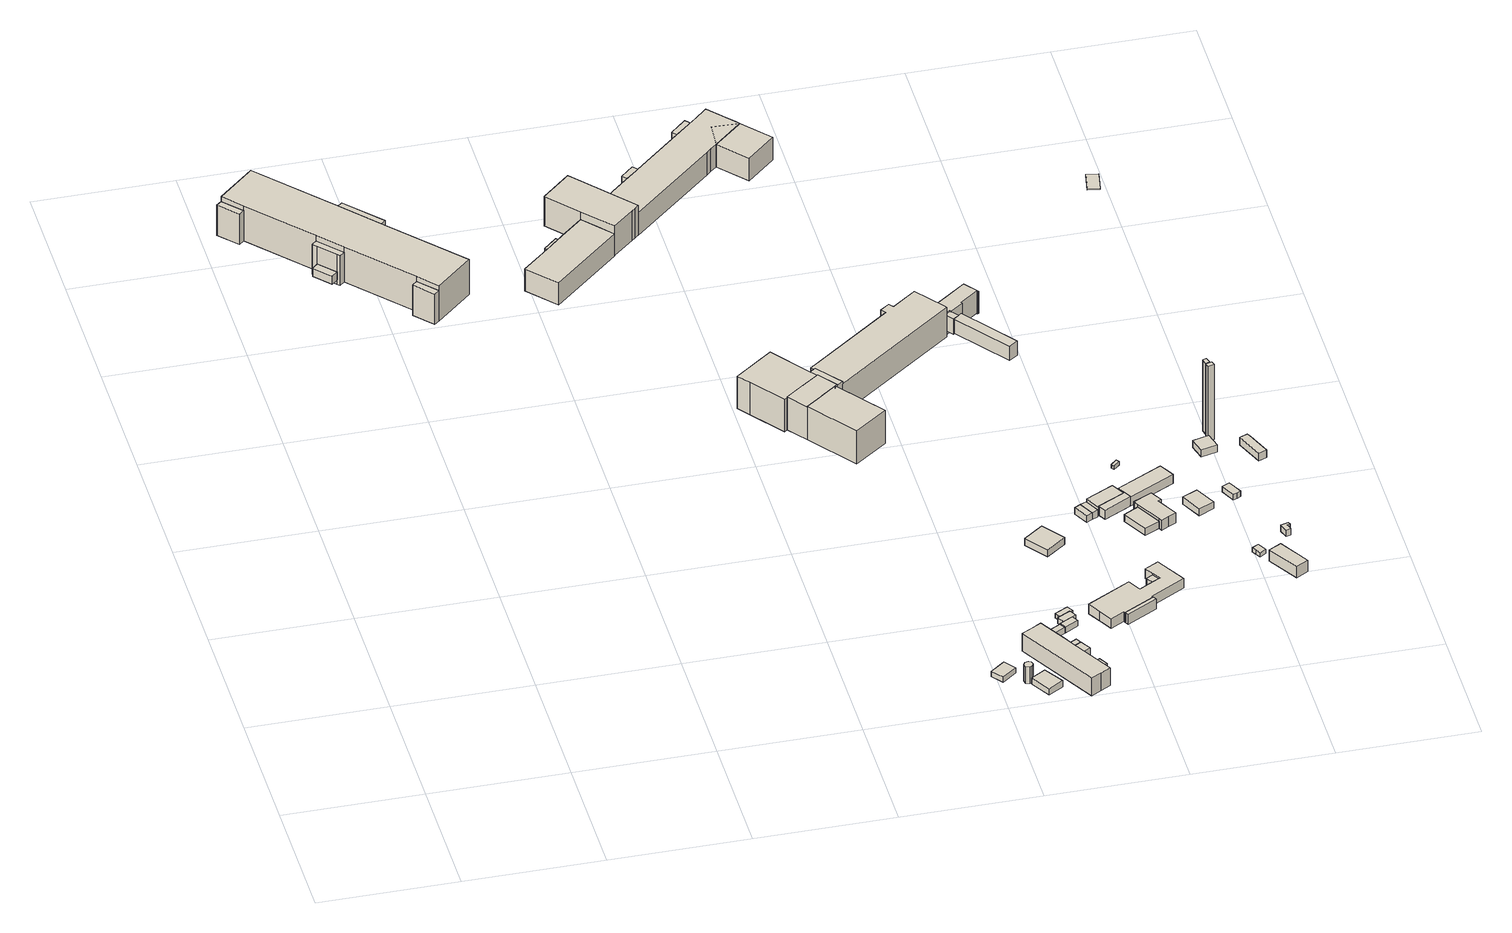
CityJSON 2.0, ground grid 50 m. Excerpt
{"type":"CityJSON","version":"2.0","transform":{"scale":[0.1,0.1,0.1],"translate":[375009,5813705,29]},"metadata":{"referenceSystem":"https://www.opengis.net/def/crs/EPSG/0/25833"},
"CityObjects":{
"building1":{"type":"Building","attributes":{"Gemeindeschluessel":"11000005","BezugspunktDach":"2200","function":"51009_1610","measuredHeight":3.37,"storeysAboveGround":0},"address":[{"country":"Germany","locality":"Berlin"}],"geometry":[{"type":"Solid","lod":"1","boundaries":[[[[0,1,2,3]],[[4,5,6,7]],[[4,7,3,2]],[[5,4,2,1]],[[6,5,1,0]],[[7,6,0,3]]]]}]},
"building2":{"type":"Building","attributes":{"name":"Haus 13","Gemeindeschluessel":"11000005","function":"31001_3051"},"address":[{"country":"Germany","locality":"Berlin","thoroughfareNumber":"221 (12)","thoroughfareName":"Kladower Damm"}],"children":["building2-1","building2-2","building2-3","building2-4","building2-5"]},
"building2-1":{"type":"BuildingPart","attributes":{"BezugspunktDach":"2200","measuredHeight":16.74,"storeysAboveGround":2},"parents":["building2"],"geometry":[{"type":"MultiSurface","lod":"1","boundaries":[[[8,9,10,11,12,13,14,15,16,17]],[[18,19,20,21,22,23,24,25,26,27]],[[18,27,17,16]],[[19,18,16,15]],[[21,20,14,13]],[[22,21,13,12]],[[28,29,12,11]],[[24,23,11,10]],[[25,30,31,24,10,9]],[[26,25,9,8]],[[32,33,8,17]],[[20,19,34,15,14]],[[23,22,29,28]],[[24,31,30,25]],[[27,26,33,32]]]}]},
"building2-2":{"type":"BuildingPart","attributes":{"BezugspunktDach":"2200","measuredHeight":12.63,"storeysAboveGround":2},"parents":["building2"],"geometry":[{"type":"Solid","lod":"1","boundaries":[[[[35,29,28,36]],[[23,22,37,38]],[[23,38,36,28]],[[37,22,29,35]],[[38,37,35,36]],[[22,23,28,29]]]]}]},
"building2-3":{"type":"BuildingPart","attributes":{"BezugspunktDach":"2200","measuredHeight":12.63,"storeysAboveGround":2},"parents":["building2"],"geometry":[{"type":"Solid","lod":"1","boundaries":[[[[39,33,32,40]],[[27,26,41,42]],[[27,42,40,32]],[[41,26,33,39]],[[42,41,39,40]],[[33,26,27,32]]]]}]},
"building2-4":{"type":"BuildingPart","attributes":{"BezugspunktDach":"2200","measuredHeight":14.76,"storeysAboveGround":2},"parents":["building2"],"geometry":[{"type":"MultiSurface","lod":"1","boundaries":[[[43,44,45,46]],[[47,48,20,19]],[[47,19,46,45]],[[48,47,45,44]],[[20,48,44,43]],[[15,14,43,46]],[[19,49,20,50,14,15]]]}]},
"building2-5":{"type":"BuildingPart","attributes":{"BezugspunktDach":"2200","measuredHeight":12.44,"storeysAboveGround":2},"parents":["building2"],"geometry":[{"type":"MultiSurface","lod":"1","boundaries":[[[51,52,53,31,30,54]],[[25,24,55,56,57,58]],[[25,58,54,30]],[[55,24,31,53]],[[56,55,53,52]],[[57,56,52,51]],[[58,57,51,54]],[[59,24,25,60,30,31]]]}]},
"building3":{"type":"Building","attributes":{"Gemeindeschluessel":"11000005","BezugspunktDach":"2200","function":"31001_1010","measuredHeight":2.24,"storeysAboveGround":1},"address":[{"country":"Germany","locality":"Berlin","thoroughfareNumber":"217J (2)","thoroughfareName":"Kladower Damm"}],"geometry":[{"type":"Solid","lod":"1","boundaries":[[[[61,62,63,64]],[[65,66,67,68]],[[65,68,64,63]],[[66,65,63,62]],[[67,66,62,61]],[[68,67,61,64]]]]}]},
"building4":{"type":"Building","attributes":{"Gemeindeschluessel":"11000005","BezugspunktDach":"2200","function":"31001_1000","measuredHeight":6.86,"storeysAboveGround":1},"address":[{"country":"Germany","locality":"Berlin","thoroughfareNumber":"217J (1)","thoroughfareName":"Kladower Damm"}],"geometry":[{"type":"Solid","lod":"1","boundaries":[[[[69,70,71,72,73,74,75,76]],[[77,78,79,80,81,82,83,84]],[[77,84,76,75]],[[78,77,75,74]],[[79,78,74,73]],[[80,79,73,72]],[[81,80,72,71]],[[82,81,71,70]],[[83,82,70,69]],[[84,83,69,76]]]]}]},
"building5":{"type":"Building","attributes":{"Gemeindeschluessel":"11000005","BezugspunktDach":"2200","function":"31001_1010","measuredHeight":2.54,"storeysAboveGround":1},"address":[{"country":"Germany","locality":"Berlin","thoroughfareNumber":"217J","thoroughfareName":"Kladower Damm"}],"geometry":[{"type":"Solid","lod":"1","boundaries":[[[[85,86,87,88]],[[89,90,91,92]],[[89,92,88,87]],[[90,89,87,86]],[[91,90,86,85]],[[92,91,85,88]]]]}]},
"building6":{"type":"Building","attributes":{"name":"Haus 28","Gemeindeschluessel":"11000005","function":"31001_3051"},"address":[{"country":"Germany","locality":"Berlin","thoroughfareNumber":"221 (16)","thoroughfareName":"Kladower Damm"}],"children":["building6-1","building6-2","building6-3","building6-4","building6-5","building6-6"]},
"building6-1":{"type":"BuildingPart","attributes":{"BezugspunktDach":"2200","measuredHeight":12.3,"storeysAboveGround":2},"parents":["building6"],"geometry":[{"type":"MultiSurface","lod":"1","boundaries":[[[93,94,95,96,97,98,99,100]],[[101,102,103,104,105,106,107,108]],[[101,108,100,99]],[[102,101,99,98]],[[103,109,110,111,98,97]],[[104,103,97,96]],[[105,104,96,95]],[[106,105,95,94]],[[112,113,114,94,93]],[[108,107,93,100]],[[115,110,109,103]],[[102,111,110,115]],[[107,116,113,112]],[[116,106,114,113]]]}]},
"building6-2":{"type":"BuildingPart","attributes":{"BezugspunktDach":"2200","measuredHeight":11.2,"storeysAboveGround":2},"parents":["building6"],"geometry":[{"type":"MultiSurface","lod":"1","boundaries":[[[117,114,113,112,118,119,120]],[[121,122,123,124,125,126,127]],[[121,127,120,119]],[[128,129,121,119,118]],[[123,122,118,112]],[[124,123,107,116]],[[125,124,113,116,106,114]],[[126,125,114,117]],[[127,126,117,120]],[[122,121,129,128]],[[116,107,112,113]],[[114,106,116,113]]]}]},
"building6-3":{"type":"BuildingPart","attributes":{"BezugspunktDach":"2200","measuredHeight":7.35,"storeysAboveGround":2},"parents":["building6"],"geometry":[{"type":"Solid","lod":"1","boundaries":[[[[129,128,130,131]],[[132,122,121,133]],[[132,133,131,130]],[[122,132,130,128]],[[133,121,129,131]],[[121,122,128,129]]]]}]},
"building6-4":{"type":"BuildingPart","attributes":{"BezugspunktDach":"2200","measuredHeight":11.34,"storeysAboveGround":2},"parents":["building6"],"geometry":[{"type":"MultiSurface","lod":"1","boundaries":[[[110,109,134,135,136,137,138,139,140,141,142,143,144,145,111]],[[146,147,148,149,150,151,152,153,154,155,156,157,158,159,160]],[[146,160,111,145]],[[147,146,145,144]],[[148,147,144,143]],[[149,148,143,142]],[[150,161,162,142,141]],[[151,150,141,140]],[[152,151,140,139]],[[153,152,139,138]],[[154,153,138,137]],[[155,154,137,136]],[[156,155,136,135]],[[157,156,135,134]],[[158,157,134,109]],[[159,158,103,115]],[[160,159,110,115,102,163]],[[149,162,161,150]],[[115,103,109,110]],[[163,102,115,110,111]]]}]},
"building6-5":{"type":"BuildingPart","attributes":{"BezugspunktDach":"2200","measuredHeight":11.32,"storeysAboveGround":2},"parents":["building6"],"geometry":[{"type":"Solid","lod":"1","boundaries":[[[[164,165,166,137,167,136]],[[168,154,169,170,171,155]],[[168,155,136,167]],[[154,168,167,137]],[[169,154,137,166]],[[170,169,166,165]],[[171,170,165,164]],[[155,171,164,136]]]]}]},
"building6-6":{"type":"BuildingPart","attributes":{"BezugspunktDach":"2200","measuredHeight":7.71,"storeysAboveGround":2},"parents":["building6"],"geometry":[{"type":"Solid","lod":"1","boundaries":[[[[162,161,172,173,174]],[[175,176,150,149,177]],[[175,177,174,173]],[[176,175,173,172]],[[150,176,172,161]],[[177,149,162,174]],[[149,150,161,162]]]]}]},
"building7":{"type":"Building","attributes":{"Gemeindeschluessel":"11000005","BezugspunktDach":"2200","function":"51009_1610","measuredHeight":4.97,"storeysAboveGround":0},"address":[{"country":"Germany","locality":"Berlin"}],"geometry":[{"type":"Solid","lod":"1","boundaries":[[[[178,179,180,181]],[[182,183,184,185]],[[182,185,181,180]],[[183,182,180,179]],[[184,183,179,178]],[[185,184,178,181]]]]}]},
"building8":{"type":"Building","attributes":{"Gemeindeschluessel":"11000005","function":"31001_2444"},"address":[{"country":"Germany","locality":"Berlin","thoroughfareNumber":"217H (1)","thoroughfareName":"Kladower Damm"}],"children":["building8-1","building8-2"]},
"building8-1":{"type":"BuildingPart","attributes":{"BezugspunktDach":"2200","measuredHeight":9.47,"storeysAboveGround":1},"parents":["building8"],"geometry":[{"type":"MultiSurface","lod":"1","boundaries":[[[186,187,188,189,190,191,192,193]],[[194,195,196,197,198,199,200,201]],[[194,201,193,192]],[[195,194,192,191]],[[196,195,191,190]],[[197,196,190,189]],[[198,202,203,204,205,197,189,188]],[[199,198,188,187]],[[200,199,187,186]],[[201,200,186,193]],[[205,204,203,202]]]}]},
"building8-2":{"type":"BuildingPart","attributes":{"BezugspunktDach":"2200","measuredHeight":5.27,"storeysAboveGround":1},"parents":["building8"],"geometry":[{"type":"Solid","lod":"1","boundaries":[[[[203,206,207,204]],[[208,209,202,205]],[[208,205,204,207]],[[209,208,207,206]],[[202,209,206,203]],[[205,202,203,204]]]]}]},
"building9":{"type":"Building","attributes":{"Gemeindeschluessel":"11000005","BezugspunktDach":"2200","function":"31001_3200","measuredHeight":3.48,"storeysAboveGround":1},"address":[{"country":"Germany","locality":"Berlin","thoroughfareNumber":"217H (2)","thoroughfareName":"Kladower Damm"}],"geometry":[{"type":"Solid","lod":"1","boundaries":[[[[210,211,212,213]],[[214,215,216,217]],[[214,217,213,212]],[[215,214,212,211]],[[216,215,211,210]],[[217,216,210,213]]]]}]},
"building10":{"type":"Building","attributes":{"Gemeindeschluessel":"11000005","BezugspunktDach":"2200","function":"31001_3200","measuredHeight":2.39,"storeysAboveGround":1},"address":[{"country":"Germany","locality":"Berlin","thoroughfareNumber":"217H (17)","thoroughfareName":"Kladower Damm"}],"geometry":[{"type":"Solid","lod":"1","boundaries":[[[[218,219,220,221]],[[222,223,224,225]],[[222,225,221,220]],[[223,222,220,219]],[[224,223,219,218]],[[225,224,218,221]]]]}]},
"building11":{"type":"Building","attributes":{"Gemeindeschluessel":"11000005","BezugspunktDach":"2200","function":"51009_1610","measuredHeight":5.88,"storeysAboveGround":0},"address":[{"country":"Germany","locality":"Berlin"}],"geometry":[{"type":"Solid","lod":"1","boundaries":[[[[204,207,226,227]],[[228,229,230,231]],[[228,231,227,226]],[[229,228,226,207]],[[230,229,207,204]],[[231,230,204,227]]]]}]},
"building12":{"type":"Building","attributes":{"Gemeindeschluessel":"11000005","BezugspunktDach":"2200","function":"31001_2440","measuredHeight":2.45,"storeysAboveGround":1},"address":[{"country":"Germany","locality":"Berlin","thoroughfareNumber":"217H (3)","thoroughfareName":"Kladower Damm"}],"geometry":[{"type":"Solid","lod":"1","boundaries":[[[[232,233,234,235]],[[236,237,238,239]],[[236,239,235,234]],[[237,236,234,233]],[[238,237,233,232]],[[239,238,232,235]]]]}]},
"building13":{"type":"Building","attributes":{"name":"Haus 14","Gemeindeschluessel":"11000005","function":"31001_3051"},"address":[{"country":"Germany","locality":"Berlin","thoroughfareNumber":"221 (13)","thoroughfareName":"Kladower Damm"}],"children":["building13-1","building13-2","building13-3","building13-4","building13-5","building13-6"]},
"building13-1":{"type":"BuildingPart","attributes":{"BezugspunktDach":"2200","measuredHeight":14.84,"storeysAboveGround":2},"parents":["building13"],"geometry":[{"type":"MultiSurface","lod":"1","boundaries":[[[240,241,242,243,244,245,246,247,248,249,250,251,252,253,254]],[[255,256,257,258,259,260,261,262,263,264,265,266,267,268,269]],[[255,269,254,253]],[[256,255,253,252]],[[257,256,252,251]],[[258,257,251,250]],[[259,258,250,249]],[[260,259,249,248]],[[261,260,248,247]],[[262,261,247,246]],[[263,262,246,245]],[[270,271,263,245,244]],[[265,264,244,243]],[[266,265,243,242]],[[269,268,240,254]],[[264,263,271,270]],[[267,272,273,241]],[[266,242,273,272]],[[267,241,240,268]]]}]},
"building13-2":{"type":"BuildingPart","attributes":{"BezugspunktDach":"2200","measuredHeight":14.89,"storeysAboveGround":2},"parents":["building13"],"geometry":[{"type":"MultiSurface","lod":"1","boundaries":[[[274,275,276,277,278,279]],[[268,272,266,280,281,282]],[[268,282,279,278]],[[273,241,240,268,278,277]],[[267,272,268,267,283]],[[242,273,277,276]],[[280,266,276,275]],[[272,267,241,273]],[[283,267,268,240,241]],[[266,272,273,242]],[[281,280,275,274]],[[281,274,284,285]],[[282,285,284,279]]]}]},
"building13-3":{"type":"BuildingPart","attributes":{"BezugspunktDach":"2200","measuredHeight":15.76,"storeysAboveGround":2},"parents":["building13"],"geometry":[{"type":"MultiSurface","lod":"1","boundaries":[[[286,287,288,289,290,291,292]],[[293,285,280,294,295,296,297]],[[298,299,300,297,292,291]],[[301,302,298,293,291,290]],[[275,274,284,290,289]],[[294,280,289,288]],[[297,296,286,292]],[[293,303,299,298]],[[303,297,300,299]],[[285,304,293,298,302,301]],[[280,281,274,275]],[[281,305,285,284,274]],[[295,294,288,287]],[[296,306,307,308,286,309]],[[295,287,308,307]]]}]},
"building13-4":{"type":"BuildingPart","attributes":{"BezugspunktDach":"2200","measuredHeight":15.82,"storeysAboveGround":2},"parents":["building13"],"geometry":[{"type":"MultiSurface","lod":"1","boundaries":[[[310,311,300,299,302,312,313,314]],[[315,282,285,303,297,316,317,318]],[[315,318,314,313]],[[282,315,313,312]],[[285,284,279,282,312,302]],[[316,297,300,311]],[[317,316,311,310]],[[318,317,310,314]],[[282,279,284,285]],[[303,293,298,299]],[[285,302,298,319,293]],[[297,303,299,300]]]}]},
"building13-5":{"type":"BuildingPart","attributes":{"BezugspunktDach":"2200","measuredHeight":15.91,"storeysAboveGround":2},"parents":["building13"],"geometry":[{"type":"MultiSurface","lod":"1","boundaries":[[[320,321,322,323,324]],[[307,294,325,326,296]],[[308,286,296,324,323]],[[294,288,287,308,323,322]],[[325,294,322,321]],[[326,325,321,320]],[[296,326,320,324]],[[307,296,286,308]],[[288,294,295,287]],[[307,308,287,295]]]}]},
"building13-6":{"type":"BuildingPart","attributes":{"BezugspunktDach":"2200","measuredHeight":9.18,"storeysAboveGround":2},"parents":["building13"],"geometry":[{"type":"Solid","lod":"1","boundaries":[[[[270,327,328,329,330,331,332,333,334,335,336,337,271]],[[338,339,340,341,342,343,344,345,346,347,348,264,263]],[[338,263,271,337]],[[339,338,337,336]],[[340,339,336,335]],[[341,340,335,334]],[[342,341,334,333]],[[343,342,333,332]],[[344,343,332,331]],[[345,344,331,330]],[[346,345,330,329]],[[347,346,329,328]],[[348,347,328,327]],[[264,348,327,270]],[[263,264,270,271]]]]}]},
"building14":{"type":"Building","attributes":{"Gemeindeschluessel":"11000005","BezugspunktDach":"2200","function":"31001_2463","measuredHeight":2.44,"storeysAboveGround":1},"address":[{"country":"Germany","locality":"Berlin","thoroughfareNumber":"217H (4)","thoroughfareName":"Kladower Damm"}],"geometry":[{"type":"Solid","lod":"1","boundaries":[[[[349,350,351,352,353]],[[354,355,356,357,358]],[[354,358,353,352]],[[355,354,352,351]],[[356,355,351,350]],[[357,356,350,349]],[[358,357,349,353]]]]}]},
"building15":{"type":"Building","attributes":{"Gemeindeschluessel":"11000005","BezugspunktDach":"2200","function":"31001_2463","measuredHeight":2.36,"storeysAboveGround":1},"address":[{"country":"Germany","locality":"Berlin","thoroughfareNumber":"217H (5)","thoroughfareName":"Kladower Damm"}],"geometry":[{"type":"Solid","lod":"1","boundaries":[[[[352,351,359,360,361,362]],[[363,364,365,366,367,368]],[[363,368,362,361]],[[364,363,361,360]],[[365,364,360,359]],[[366,365,359,351]],[[367,366,351,352]],[[368,367,352,362]]]]}]},
"building16":{"type":"Building","attributes":{"Gemeindeschluessel":"11000005","BezugspunktDach":"2200","function":"31001_2463","measuredHeight":2.59,"storeysAboveGround":1},"address":[{"country":"Germany","locality":"Berlin","thoroughfareNumber":"217H (6)","thoroughfareName":"Kladower Damm"}],"geometry":[{"type":"Solid","lod":"1","boundaries":[[[[369,370,371,372,373,374,375]],[[376,377,378,379,380,381,382]],[[376,382,375,374]],[[377,376,374,373]],[[378,377,373,372]],[[379,378,372,371]],[[380,379,371,370]],[[381,380,370,369]],[[382,381,369,375]]]]}]},
"building17":{"type":"Building","attributes":{"Gemeindeschluessel":"11000005","BezugspunktDach":"2200","function":"31001_2463","measuredHeight":2.93,"storeysAboveGround":1},"address":[{"country":"Germany","locality":"Berlin","thoroughfareNumber":"217H (7)","thoroughfareName":"Kladower Damm"}],"geometry":[{"type":"Solid","lod":"1","boundaries":[[[[383,384,385,386]],[[387,388,389,390]],[[387,390,386,385]],[[388,387,385,384]],[[389,388,384,383]],[[390,389,383,386]]]]}]},
"building18":{"type":"Building","attributes":{"Gemeindeschluessel":"11000005","BezugspunktDach":"2200","function":"51009_1610","measuredHeight":4.15,"storeysAboveGround":0},"address":[{"country":"Germany","locality":"Berlin"}],"geometry":[{"type":"Solid","lod":"1","boundaries":[[[[391,392,393,394]],[[395,396,397,398]],[[395,398,394,393]],[[396,395,393,392]],[[397,396,392,391]],[[398,397,391,394]]]]}]},
"building19":{"type":"Building","attributes":{"name":"Deutsch-Britischer Yacht Club gggg","Gemeindeschluessel":"11000005","BezugspunktDach":"2200","function":"31001_2080","measuredHeight":3.94,"storeysAboveGround":1},"address":[{"country":"Germany","locality":"Berlin","thoroughfareNumber":"217H","thoroughfareName":"Kladower Damm"}],"geometry":[{"type":"Solid","lod":"1","boundaries":[[[[399,400,401,402,403,404,405,406,407,408,409,410,411,412,413,414]],[[415,416,417,418,419,420,421,422,423,424,395,398,425,426,427,428]],[[415,428,414,413]],[[416,415,413,412]],[[417,416,412,411]],[[418,417,411,410]],[[419,418,410,409]],[[420,419,409,408]],[[421,420,408,407]],[[422,421,407,406]],[[423,422,406,405]],[[424,423,405,404]],[[395,424,404,403]],[[398,395,403,402]],[[425,398,402,401]],[[426,425,401,400]],[[427,426,400,399]],[[428,427,399,414]]]]}]},
"building20":{"type":"Building","attributes":{"Gemeindeschluessel":"11000005","BezugspunktDach":"2200","function":"31001_3200","measuredHeight":2.72,"storeysAboveGround":1},"address":[{"country":"Germany","locality":"Berlin","thoroughfareNumber":"217H (8)","thoroughfareName":"Kladower Damm"}],"geometry":[{"type":"Solid","lod":"1","boundaries":[[[[429,430,431,432]],[[433,434,435,436]],[[433,436,432,431]],[[434,433,431,430]],[[435,434,430,429]],[[436,435,429,432]]]]}]},
"building21":{"type":"Building","attributes":{"Gemeindeschluessel":"11000005","BezugspunktDach":"2200","function":"31001_3200","measuredHeight":3.71,"storeysAboveGround":1},"address":[{"country":"Germany","locality":"Berlin","thoroughfareNumber":"217H (16)","thoroughfareName":"Kladower Damm"}],"geometry":[{"type":"Solid","lod":"1","boundaries":[[[[437,438,439,440]],[[441,442,443,444]],[[441,444,440,439]],[[442,441,439,438]],[[443,442,438,437]],[[444,443,437,440]]]]}]},
"building22":{"type":"Building","attributes":{"Gemeindeschluessel":"11000005","BezugspunktDach":"2200","function":"51009_1610","measuredHeight":6.61,"storeysAboveGround":0},"address":[{"country":"Germany","locality":"Berlin"}],"geometry":[{"type":"Solid","lod":"1","boundaries":[[[[445,446,447,448,449,450]],[[451,452,453,454,455,456]],[[451,456,450,449]],[[452,451,449,448]],[[453,452,448,447]],[[454,453,447,446]],[[455,454,446,445]],[[456,455,445,450]]]]}]},
"building23":{"type":"Building","attributes":{"Gemeindeschluessel":"11000005","BezugspunktDach":"2200","function":"31001_3200","measuredHeight":2.84,"storeysAboveGround":1},"address":[{"country":"Germany","locality":"Berlin","thoroughfareNumber":"217H (18)","thoroughfareName":"Kladower Damm"}],"geometry":[{"type":"Solid","lod":"1","boundaries":[[[[430,457,458,431]],[[459,460,461,462]],[[459,462,431,458]],[[460,459,458,457]],[[461,460,457,430]],[[462,461,430,431]]]]}]},
"building24":{"type":"Building","attributes":{"Gemeindeschluessel":"11000005","BezugspunktDach":"2200","function":"31001_3051","measuredHeight":5.92,"storeysAboveGround":2},"address":[{"country":"Germany","locality":"Berlin","thoroughfareNumber":"221 (27)","thoroughfareName":"Kladower Damm"}],"geometry":[{"type":"Solid","lod":"1","boundaries":[[[[463,464,465,447,446]],[[466,467,468,469,470]],[[466,470,446,447]],[[467,466,447,465]],[[468,467,465,464]],[[469,468,464,463]],[[470,469,463,446]]]]}]},
"building25":{"type":"Building","attributes":{"Gemeindeschluessel":"11000005","BezugspunktDach":"2200","function":"31001_2440","measuredHeight":4.41,"storeysAboveGround":1},"address":[{"country":"Germany","locality":"Berlin","thoroughfareNumber":"217H (9)","thoroughfareName":"Kladower Damm"}],"geometry":[{"type":"Solid","lod":"1","boundaries":[[[[471,472,473,474]],[[475,476,477,478]],[[475,478,474,473]],[[476,475,473,472]],[[477,476,472,471]],[[478,477,471,474]]]]}]},
"building26":{"type":"Building","attributes":{"Gemeindeschluessel":"11000005","BezugspunktDach":"2200","function":"31001_2440","measuredHeight":2.88,"storeysAboveGround":1},"address":[{"country":"Germany","locality":"Berlin","thoroughfareNumber":"217H (10)","thoroughfareName":"Kladower Damm"}],"geometry":[{"type":"Solid","lod":"1","boundaries":[[[[479,480,481,482]],[[483,484,485,486]],[[483,486,482,481]],[[484,483,481,480]],[[485,484,480,479]],[[486,485,479,482]]]]}]},
"building27":{"type":"Building","attributes":{"Gemeindeschluessel":"11000005","function":"51009_1610"},"address":[{"country":"Germany","locality":"Berlin"}],"children":["building27-1","building27-2"]},
"building27-1":{"type":"BuildingPart","attributes":{"BezugspunktDach":"2200","measuredHeight":4.29,"storeysAboveGround":0},"parents":["building27"],"geometry":[{"type":"MultiSurface","lod":"1","boundaries":[[[487,488,489,490,491,492]],[[493,494,495,496,497,498]],[[493,498,492,491]],[[494,493,491,490]],[[495,494,490,489]],[[496,495,489,488]],[[497,496,499,500,487]],[[498,497,487,492]],[[488,500,499,496]]]}]},
"building27-2":{"type":"BuildingPart","attributes":{"BezugspunktDach":"2200","measuredHeight":4.39,"storeysAboveGround":0},"parents":["building27"],"geometry":[{"type":"MultiSurface","lod":"1","boundaries":[[[501,502,503,504]],[[499,496,505,506]],[[499,506,504,503]],[[496,488,500,503,502]],[[505,496,502,501]],[[506,505,501,504]],[[499,500,488,496]]]}]},
"building28":{"type":"Building","attributes":{"Gemeindeschluessel":"11000005","BezugspunktDach":"2200","function":"31001_2440","measuredHeight":4.72,"storeysAboveGround":1},"address":[{"country":"Germany","locality":"Berlin","thoroughfareNumber":"217H (11)","thoroughfareName":"Kladower Damm"}],"geometry":[{"type":"Solid","lod":"1","boundaries":[[[[507,508,509,510,511,512,513,514,515,516]],[[517,518,519,520,521,522,523,524,525,526]],[[517,526,516,515]],[[518,517,515,514]],[[519,518,514,513]],[[520,519,513,512]],[[521,520,512,511]],[[522,521,511,510]],[[523,522,510,509]],[[524,523,509,508]],[[525,524,508,507]],[[526,525,507,516]]]]}]},
"building29":{"type":"Building","attributes":{"Gemeindeschluessel":"11000005","BezugspunktDach":"2200","function":"31001_2523","measuredHeight":1.62,"storeysAboveGround":1},"address":[{"country":"Germany","locality":"Berlin","thoroughfareNumber":"217H (15)","thoroughfareName":"Kladower Damm"}],"geometry":[{"type":"Solid","lod":"1","boundaries":[[[[527,528,529,530]],[[531,532,533,534]],[[531,534,530,529]],[[532,531,529,528]],[[533,532,528,527]],[[534,533,527,530]]]]}]},
"building30":{"type":"Building","attributes":{"Gemeindeschluessel":"11000005","BezugspunktDach":"2200","function":"31001_2440","measuredHeight":2.87,"storeysAboveGround":1},"address":[{"country":"Germany","locality":"Berlin","thoroughfareNumber":"217H (12)","thoroughfareName":"Kladower Damm"}],"geometry":[{"type":"Solid","lod":"1","boundaries":[[[[535,536,537,538]],[[539,540,541,542]],[[539,542,538,537]],[[540,539,537,536]],[[541,540,536,535]],[[542,541,535,538]]]]}]},
"building31":{"type":"Building","attributes":{"Gemeindeschluessel":"11000005","BezugspunktDach":"2200","function":"51009_1611","measuredHeight":2.31,"storeysAboveGround":0},"address":[{"country":"Germany","locality":"Berlin"}],"geometry":[{"type":"Solid","lod":"1","boundaries":[[[[543,544,545,546,547,548]],[[549,550,551,552,553,554]],[[549,554,548,547]],[[550,549,547,546]],[[551,550,546,545]],[[552,551,545,544]],[[553,552,544,543]],[[554,553,543,548]]]]}]},
"building32":{"type":"Building","attributes":{"Gemeindeschluessel":"11000005","BezugspunktDach":"2200","function":"31001_1310","measuredHeight":4.63,"storeysAboveGround":1},"address":[{"country":"Germany","locality":"Berlin","thoroughfareNumber":"217H (14)","thoroughfareName":"Kladower Damm"}],"geometry":[{"type":"Solid","lod":"1","boundaries":[[[[555,556,557,558]],[[559,560,561,562]],[[559,562,558,557]],[[560,559,557,556]],[[561,560,556,555]],[[562,561,555,558]]]]}]},
"building33":{"type":"Building","attributes":{"Gemeindeschluessel":"11000005","BezugspunktDach":"2200","function":"51009_1611","measuredHeight":2.66,"storeysAboveGround":0},"address":[{"country":"Germany","locality":"Berlin"}],"geometry":[{"type":"Solid","lod":"1","boundaries":[[[[563,564,565,566,567]],[[568,569,570,571,572]],[[568,572,567,566]],[[569,568,566,565]],[[570,569,565,564]],[[571,570,564,563]],[[572,571,563,567]]]]}]},
"building34":{"type":"Building","attributes":{"Gemeindeschluessel":"11000005","BezugspunktDach":"2200","function":"31001_1312","measuredHeight":3.79,"storeysAboveGround":1},"address":[{"country":"Germany","locality":"Berlin","thoroughfareNumber":"217G","thoroughfareName":"Kladower Damm"}],"geometry":[{"type":"Solid","lod":"1","boundaries":[[[[573,574,575,576]],[[577,578,579,580]],[[577,580,576,575]],[[578,577,575,574]],[[579,578,574,573]],[[580,579,573,576]]]]}]},
"building35":{"type":"Building","attributes":{"Gemeindeschluessel":"11000005","BezugspunktDach":"2200","function":"51009_1610","measuredHeight":2.57,"storeysAboveGround":0},"address":[{"country":"Germany","locality":"Berlin"}],"geometry":[{"type":"Solid","lod":"1","boundaries":[[[[581,582,583,584,585,586]],[[587,588,589,590,591,592]],[[587,592,586,585]],[[588,587,585,584]],[[589,588,584,583]],[[590,589,583,582]],[[591,590,582,581]],[[592,591,581,586]]]]}]},
"building36":{"type":"Building","attributes":{"Gemeindeschluessel":"11000005","BezugspunktDach":"2200","function":"31001_1000","measuredHeight":31.27,"storeysAboveGround":1},"address":[{"country":"Germany","locality":"Berlin","thoroughfareNumber":"217G (2)","thoroughfareName":"Kladower Damm"}],"geometry":[{"type":"Solid","lod":"1","boundaries":[[[[593,594,595,596]],[[597,598,599,600]],[[597,600,596,595]],[[598,597,595,594]],[[599,598,594,593]],[[600,599,593,596]]]]}]},
"building37":{"type":"Building","attributes":{"Gemeindeschluessel":"11000005","BezugspunktDach":"2200","function":"31001_1000","measuredHeight":29.59,"storeysAboveGround":1},"address":[{"country":"Germany","locality":"Berlin","thoroughfareNumber":"217G (1)","thoroughfareName":"Kladower Damm"}],"geometry":[{"type":"Solid","lod":"1","boundaries":[[[[601,602,603,604]],[[605,606,607,608]],[[605,608,604,603]],[[606,605,603,602]],[[607,606,602,601]],[[608,607,601,604]]]]}]},
"building38":{"type":"Building","attributes":{"Gemeindeschluessel":"11000005","BezugspunktDach":"2200","function":"31001_1312","measuredHeight":3.06,"storeysAboveGround":1},"address":[{"country":"Germany","locality":"Berlin","thoroughfareNumber":"217E","thoroughfareName":"Kladower Damm"}],"geometry":[{"type":"Solid","lod":"1","boundaries":[[[[609,610,611,612,613,614]],[[615,616,617,618,619,620]],[[615,620,614,613]],[[616,615,613,612]],[[617,616,612,611]],[[618,617,611,610]],[[619,618,610,609]],[[620,619,609,614]]]]}]},
"building39":{"type":"Building","attributes":{"Gemeindeschluessel":"11000005","BezugspunktDach":"2200","function":"31001_1000","measuredHeight":0.368,"storeysAboveGround":1},"address":[{"country":"Germany","locality":"Berlin","thoroughfareNumber":"221 (37)","thoroughfareName":"Kladower Damm"}],"geometry":[{"type":"Solid","lod":"1","boundaries":[[[[621,622,623,624]],[[625,626,627,628]],[[625,628,624,623]],[[626,625,623,622]],[[627,626,622,621]],[[628,627,621,624]]]]}]}
},
"vertices":[
[307,2564,235],[328,2583,235],[275,2642,235],[254,2623,235],[275,2642,202],[328,2583,202],[307,2564,202],[254,2623,202],
[84,2891,330],[279,2674,330],[355,2590,330],[550,2374,330],[611,2306,330],[742,2423,330],[506,2684,330],[389,2815,330],[153,3076,330],[23,2958,330],[153,3076,184],[389,2815,184],[506,2684,184],[742,2423,184],[611,2306,184],[550,2374,184],[355,2590,184],[279,2674,184],[84,2891,184],[23,2958,184],[550,2374,310],[611,2306,310],[279,2674,308],[355,2590,308],[23,2958,310],[84,2891,310],[389,2815,258],
[592,2290,310],[532,2357,310],[592,2290,184],[532,2357,184],
[65,2874,310],[4,2942,310],[65,2874,184],[4,2942,184],
[506,2684,331],[521,2698,331],[404,2828,331],[389,2815,331],[404,2828,184],[521,2698,184],[445,2753,184],[506,2684,266],
[275,2642,308],[328,2583,308],[336,2574,308],[261,2658,308],[336,2574,184],[328,2583,184],[275,2642,184],[261,2658,184],[355,2590,290],[279,2674,268],
[2013,129,39],[2065,169,39],[2035,210,39],[1982,170,39],[2035,210,17],[2065,169,17],[2013,129,17],[1982,170,17],
[2085,110,83],[2100,105,83],[2108,109,83],[2114,120,83],[2110,132,83],[2100,137,83],[2088,134,83],[2082,125,83],[2088,134,14],[2100,137,14],[2110,132,14],[2114,120,14],[2108,109,14],[2100,105,14],[2085,110,14],[2082,125,14],
[2146,29,40],[2200,62,40],[2156,133,40],[2103,101,40],[2156,133,14],[2200,62,14],[2146,29,14],[2103,101,14],
[1174,2622,307],[1265,2518,307],[1342,2587,307],[1354,2598,307],[1368,2611,307],[1277,2715,307],[1179,2827,307],[1076,2734,307],[1179,2827,184],[1277,2715,184],[1368,2611,184],[1354,2598,184],[1342,2587,184],[1265,2518,184],[1174,2622,184],[1076,2734,184],[1368,2611,275],[1323,2663,275],[1277,2715,275],[1174,2622,275],[1219,2570,275],[1265,2518,275],[1323,2663,184],[1219,2570,184],
[1019,2297,275],[1088,2545,275],[1040,2501,275],[928,2401,275],[1040,2501,183],[1088,2545,183],[1174,2622,183],[1219,2570,183],[1265,2518,183],[1019,2297,183],[928,2401,183],[1088,2545,256],[1040,2501,256],
[1073,2563,256],[1024,2519,256],[1073,2563,183],[1024,2519,183],
[1671,2883,275],[1687,2898,275],[1710,2919,275],[1815,3013,275],[1803,3026,275],[1767,3067,275],[1723,3117,275],[1676,3074,275],[1617,3021,275],[1446,2867,275],[1399,2824,275],[1395,2821,275],[1395,2821,181],[1399,2824,181],[1446,2867,181],[1617,3021,181],[1676,3074,181],[1723,3117,181],[1767,3067,181],[1803,3026,181],[1815,3013,181],[1710,2919,181],[1687,2898,181],[1671,2883,181],[1368,2611,181],[1323,2663,181],[1277,2715,181],[1676,3074,250],[1617,3021,250],[1277,2715,245],
[1799,2818,275],[1903,2912,275],[1823,3003,275],[1717,3017,275],[1717,3017,181],[1823,3003,181],[1903,2912,181],[1799,2818,181],
[1647,3104,250],[1620,3079,250],[1590,3052,250],[1620,3079,181],[1647,3104,181],[1590,3052,181],
[1399,2824,249],[1446,2867,249],[1417,2898,249],[1370,2855,249],[1417,2898,199],[1446,2867,199],[1399,2824,199],[1370,2855,199],
[2285,1,80],[2322,22,80],[2359,42,80],[2262,214,80],[2254,228,80],[2192,337,80],[2156,317,80],[2119,297,80],[2156,317,6],[2192,337,6],[2254,228,6],[2262,214,6],[2359,42,6],[2322,22,6],[2285,1,6],[2119,297,6],[2287,169,6],[2287,169,59],[2265,208,59],[2265,208,6],
[2327,191,59],[2304,230,59],[2304,230,6],[2327,191,6],
[2257,238,42],[2278,250,42],[2249,303,42],[2227,291,42],[2249,303,14],[2278,250,14],[2257,238,14],[2227,291,14],
[2217,312,41],[2277,345,41],[2265,366,41],[2205,333,41],[2265,366,17],[2277,345,17],[2217,312,17],[2205,333,17],
[2293,250,59],[2254,228,59],[2293,250,14],[2304,230,14],[2265,208,14],[2254,228,14],
[2347,109,38],[2368,121,38],[2349,154,38],[2328,142,38],[2349,154,14],[2368,121,14],[2347,109,14],[2328,142,14],
[1725,1588,303],[1754,1549,303],[1796,1494,303],[2234,1824,303],[2230,1830,303],[2182,1893,303],[2149,1935,303],[2146,1933,303],[2062,1869,303],[2055,1879,303],[2049,1886,303],[2016,1861,303],[2029,1843,303],[1744,1628,303],[1713,1605,303],[1744,1628,180],[2029,1843,180],[2016,1861,180],[2049,1886,180],[2055,1879,180],[2062,1869,180],[2146,1933,180],[2149,1935,180],[2182,1893,180],[2230,1830,180],[2234,1824,180],[1796,1494,180],[1754,1549,180],[1725,1588,180],[1713,1605,180],[2230,1830,272],[2182,1893,272],[1760,1541,180],[1760,1541,303],
[1738,1524,312],[1773,1477,312],[1796,1494,312],[1760,1541,312],[1725,1588,312],[1702,1571,312],[1773,1477,180],[1738,1524,180],[1702,1571,180],[1754,1549,256],[1722,1544,312],[1722,1544,180],
[1646,1381,317],[1709,1429,317],[1764,1470,317],[1773,1477,317],[1722,1544,317],[1658,1497,317],[1594,1449,317],[1658,1497,180],[1764,1470,180],[1709,1429,180],[1646,1381,180],[1594,1449,180],[1658,1497,314],[1653,1493,314],[1594,1449,314],[1722,1544,192],[1722,1544,314],[1653,1493,180],[1663,1500,180],[1735,1527,180],[1658,1390,180],[1705,1425,180],[1705,1425,317],[1646,1381,257],
[1495,1559,314],[1584,1441,314],[1702,1571,314],[1599,1708,314],[1461,1604,314],[1599,1708,180],[1584,1441,180],[1495,1559,180],[1461,1604,180],[1658,1497,278],
[1775,1209,318],[1894,1298,318],[1764,1470,318],[1705,1425,318],[1646,1381,318],[1894,1298,180],[1775,1209,180],
[2249,1845,272],[2254,1839,272],[2299,1873,272],[2296,1878,272],[2361,1927,272],[2364,1923,272],[2367,1925,272],[2354,1942,272],[2328,1976,272],[2219,1893,272],[2205,1911,272],[2205,1911,180],[2219,1893,180],[2328,1976,180],[2354,1942,180],[2367,1925,180],[2364,1923,180],[2361,1927,180],[2296,1878,180],[2299,1873,180],[2254,1839,180],[2249,1845,180],
[2280,347,41],[2328,373,41],[2315,397,41],[2281,378,41],[2267,371,41],[2281,378,17],[2315,397,17],[2328,373,17],[2280,347,17],[2267,371,17],
[2329,404,41],[2315,429,41],[2279,410,41],[2267,403,41],[2279,410,18],[2315,429,18],[2329,404,18],[2315,397,18],[2281,378,18],[2267,403,18],
[2273,422,36],[2279,410,36],[2315,429,36],[2327,436,36],[2321,448,36],[2314,460,36],[2266,435,36],[2314,460,17],[2321,448,17],[2327,436,17],[2315,429,17],[2279,410,17],[2273,422,17],[2266,435,17],
[2321,768,48],[2392,821,48],[2333,900,48],[2262,847,48],[2333,900,19],[2392,821,19],[2321,768,19],[2262,847,19],
[2494,342,59],[2605,404,59],[2598,416,59],[2487,355,59],[2598,416,17],[2605,404,17],[2494,342,17],[2487,355,17],
[2406,384,57],[2434,334,57],[2483,362,57],[2487,355,57],[2598,416,57],[2594,423,57],[2721,494,57],[2659,604,57],[2609,577,57],[2627,545,57],[2645,516,57],[2619,502,57],[2566,472,57],[2563,477,57],[2539,520,57],[2380,431,57],[2539,520,17],[2563,477,17],[2566,472,17],[2619,502,17],[2645,516,17],[2627,545,17],[2609,577,17],[2659,604,17],[2721,494,17],[2594,423,17],[2483,362,17],[2434,334,17],[2406,384,17],[2380,431,17],
[2492,919,48],[2514,931,48],[2486,985,48],[2464,973,48],[2486,985,21],[2514,931,21],[2492,919,21],[2464,973,21],
[2619,502,52],[2645,516,52],[2627,545,52],[2602,531,52],[2627,545,19],[2645,516,19],[2619,502,19],[2602,531,19],
[2234,1824,269],[2252,1800,269],[2272,1815,269],[2254,1839,269],[2249,1845,269],[2230,1830,269],[2249,1845,203],[2254,1839,203],[2272,1815,203],[2252,1800,203],[2234,1824,203],[2230,1830,203],
[2536,942,48],[2509,996,48],[2509,996,20],[2536,942,20],[2514,931,20],[2486,985,20],
[2397,1608,269],[2428,1630,269],[2283,1824,269],[2272,1815,209],[2283,1824,209],[2428,1630,209],[2397,1608,209],[2252,1800,209],
[2542,952,51],[2643,1005,51],[2614,1059,51],[2513,1007,51],[2614,1059,17],[2643,1005,17],[2542,952,17],[2513,1007,17],
[2665,805,48],[2719,833,48],[2669,926,48],[2616,897,48],[2669,926,19],[2719,833,19],[2665,805,19],[2616,897,19],
[2643,1006,55],[2658,978,55],[2824,1065,55],[2809,1093,55],[2794,1121,55],[2628,1034,55],[2794,1121,18],[2809,1093,18],[2824,1065,18],[2658,978,18],[2643,1006,18],[2628,1034,18],[2643,1005,18],[2643,1005,55],
[2557,925,56],[2658,978,56],[2643,1005,56],[2542,952,56],[2557,925,18],[2542,952,18],
[2669,926,60],[2719,833,60],[2726,821,60],[2753,836,60],[2781,850,60],[2739,928,60],[2751,934,60],[2727,977,60],[2688,957,60],[2660,943,60],[2688,957,18],[2727,977,18],[2751,934,18],[2739,928,18],[2781,850,18],[2753,836,18],[2726,821,18],[2719,833,18],[2669,926,18],[2660,943,18],
[2652,1184,35],[2673,1204,35],[2665,1213,35],[2644,1194,35],[2665,1213,19],[2673,1204,19],[2652,1184,19],[2644,1194,19],
[2866,868,48],[2922,895,48],[2883,972,48],[2827,945,48],[2883,972,19],[2922,895,19],[2866,868,19],[2827,945,19],
[3001,620,33],[3010,603,33],[3033,617,33],[3024,634,33],[3015,650,33],[2991,637,33],[3015,650,15],[3024,634,15],[3033,617,15],[3010,603,15],[3001,620,15],[2991,637,15],
[3104,474,53],[3148,499,53],[3082,610,53],[3037,586,53],[3082,610,6],[3148,499,6],[3104,474,6],[3037,586,6],
[2996,923,44],[3010,929,44],[3024,936,44],[2999,990,44],[2971,977,44],[2999,990,21],[3024,936,21],[3010,929,21],[2996,923,21],[2971,977,21],
[2949,1180,51],[3008,1195,51],[2993,1253,51],[2934,1238,51],[2993,1253,21],[3008,1195,21],[2949,1180,21],[2934,1238,21],
[3120,691,43],[3138,696,43],[3131,718,43],[3141,721,43],[3138,731,43],[3110,723,43],[3138,731,17],[3141,721,17],[3131,718,17],[3138,696,17],[3120,691,17],[3110,723,17],
[2992,1259,333],[3014,1266,333],[3009,1282,333],[2987,1275,333],[3009,1282,21],[3014,1266,21],[2992,1259,21],[2987,1275,21],
[2994,1300,316],[3008,1304,316],[3002,1326,316],[2988,1322,316],[3002,1326,20],[3008,1304,20],[2994,1300,20],[2988,1322,20],
[3130,1116,51],[3160,1128,51],[3140,1178,51],[3125,1216,51],[3119,1229,51],[3089,1217,51],[3119,1229,20],[3125,1216,20],[3140,1178,20],[3160,1128,20],[3130,1116,20],[3089,1217,20],
[2911,2443,225],[2925,2522,225],[2882,2530,225],[2868,2450,225],[2882,2530,221],[2925,2522,221],[2911,2443,221],[2868,2450,221]
]}
